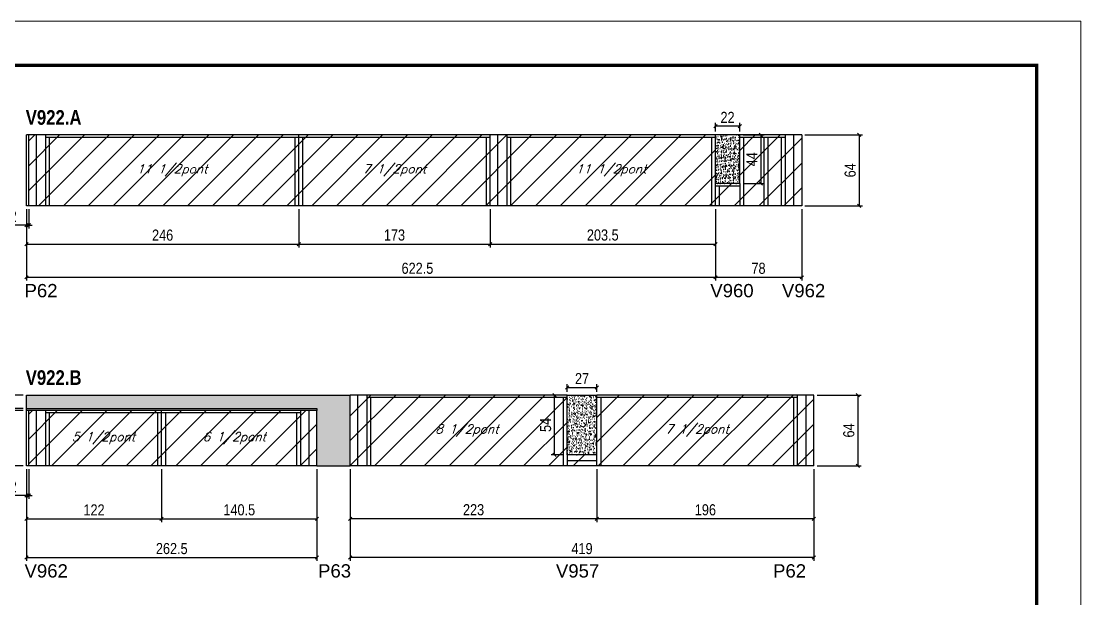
# Model space of a CAD drawing. Extents: x 3309 to 9563, y -2522 to 14608.
# Drawn here: x 3837 to 4794, y 9492 to 10014 of the extents above; entities that cross this region are included whole.
import ezdxf

# ---------------------------------------------------------------- set-up
doc = ezdxf.new("R2010")
doc.units = 0
doc.linetypes.add('DASHED', pattern=[0.75, 0.5, -0.25])
for name, color, linetype in [('5', 5, 'Continuous'), ('COTA', 241, 'Continuous'), ('NOMENCLATURA', 7, 'Continuous'), ('Painéis', 200, 'Continuous'), ('SARR_2.2x10', 60, 'Continuous'), ('SARR_2.2x7', 40, 'Continuous'), ('SARR_3.5x7', 81, 'Continuous'), ('texto', 7, 'Continuous')]:
    doc.layers.add(name, color=color, linetype=linetype)
for name, color, linetype, lineweight in [('Folhas', 255, 'Continuous', 9), ('Hachura', 251, 'Continuous', 9), ('SARRAFO DE PRESSAO', 251, 'DASHED', 9)]:
    doc.layers.add(name, color=color, linetype=linetype, lineweight=lineweight)
doc.styles.add('COTA TECNICA', font='techl___.ttf', dxfattribs={"height": 10})
doc.styles.add('Romans', font='romans.shx')
doc.styles.get("Standard").update_dxf_attribs({"font": 'arial.ttf'})
doc.styles.add('TECNICA', font='techb___.ttf', dxfattribs={"height": 10})
doc.dimstyles.new('PAINEL', dxfattribs={"dimtxt": 10, "dimasz": 3, "dimexe": 3, "dimexo": 3, "dimgap": 3, "dimtad": 1, "dimdec": 1, "dimzin": 12, "dimdsep": 46, "dimtxsty": 'COTA TECNICA', "dimblk1": 'OBLIQUE', "dimblk2": 'OBLIQUE', "dimsah": 1, "dimcen": 0.9, "dimclrd": 4, "dimclre": 4, "dimclrt": 240, "dimadec": 1, "dimazin": 3, "dimtfac": 1, "dimtdec": 1, "dimtmove": 0, "dimatfit": 3, "dimfxl": 1, "dimtolj": 1, "dimtzin": 12, "dimarcsym": 0})

# ---------------------------------------------------------------- blocks, each defined once
blk = doc.blocks.new('9999999999')
at = {"layer": 'Folhas'}
blk.add_lwpolyline([(98138.98, 34190.21), (99623.98, 34190.21), (99623.98, 35240.21), (98138.98, 35240.21)], close=True, dxfattribs=at)
at = {"layer": 'Folhas', "color": 30, "const_width": 3}
blk.add_lwpolyline([(98213.98, 34230.21), (99583.98, 34230.21), (99583.98, 35200.21), (98213.98, 35200.21)], close=True, dxfattribs=at)
blk = doc.blocks.new('_Oblique')
at = {"color": 0, "linetype": 'ByBlock', "lineweight": -2}
blk.add_line((-0.5, -0.5), (0.5, 0.5), dxfattribs=at)
blk = doc.blocks.new('*D1767')
at = {"layer": 'COTA', "color": 4, "lineweight": -2, "transparency": 16777216}
for p, q in [((4260.62, 9843.77), (4260.62, 9809.03)), ((4464.12, 9843.77), (4464.12, 9809.03)), ((4260.62, 9812.03), (4464.12, 9812.03))]:
    blk.add_line(p, q, dxfattribs=at)
at = {"layer": 'Defpoints', "color": 0, "transparency": 16777216}
for p in [(4260.62, 9846.77), (4464.12, 9846.77), (4464.12, 9812.03)]:
    blk.add_point(p, dxfattribs=at)
at = {"layer": 'COTA', "color": 4, "lineweight": -2, "transparency": 16777216, "xscale": 3, "yscale": 3, "zscale": 3, "rotation": 180}
blk.add_blockref('_Oblique', (4260.62, 9812.03), dxfattribs=at)
at = {"layer": 'COTA', "color": 4, "lineweight": -2, "transparency": 16777216, "xscale": 3, "yscale": 3, "zscale": 3}
blk.add_blockref('_Oblique', (4464.12, 9812.03), dxfattribs=at)
at = {"layer": 'COTA', "color": 240, "transparency": 16777216, "insert": (4362.37, 9820.25), "char_height": 10, "attachment_point": 5, "style": 'COTA TECNICA'}
blk.add_mtext('\\A1;203.5', dxfattribs=at)
blk = doc.blocks.new('*D1768')
at = {"layer": 'COTA', "color": 4, "lineweight": -2, "transparency": 16777216}
for p, q in [((4545.12, 9910.77), (4597.08, 9910.77)), ((4594.08, 9910.77), (4594.08, 9846.77)), ((4545.12, 9846.77), (4597.08, 9846.77))]:
    blk.add_line(p, q, dxfattribs=at)
at = {"layer": 'Defpoints', "color": 0, "transparency": 16777216}
for p in [(4542.12, 9910.77), (4542.12, 9846.77), (4594.08, 9846.77)]:
    blk.add_point(p, dxfattribs=at)
at = {"layer": 'COTA', "color": 4, "lineweight": -2, "transparency": 16777216, "xscale": 3, "yscale": 3, "zscale": 3}
for p, rotation in [((4594.08, 9910.77), 90), ((4594.08, 9846.77), 270)]:
    blk.add_blockref('_Oblique', p, dxfattribs=dict(at, rotation=rotation))
at = {"layer": 'COTA', "color": 240, "transparency": 16777216, "insert": (4585.98, 9878.77), "char_height": 10, "attachment_point": 5, "rotation": 90, "style": 'COTA TECNICA'}
blk.add_mtext('\\A1;64', dxfattribs=at)
blk = doc.blocks.new('*D1753')
at = {"layer": 'COTA', "color": 4, "lineweight": -2, "transparency": 16777216}
for p, q in [((4464.12, 9843.77), (4464.12, 9779.06)), ((4542.12, 9843.77), (4542.12, 9779.06)), ((4464.12, 9782.06), (4542.12, 9782.06))]:
    blk.add_line(p, q, dxfattribs=at)
at = {"layer": 'Defpoints', "color": 0, "transparency": 16777216}
for p in [(4464.12, 9846.77), (4542.12, 9846.77), (4542.12, 9782.06)]:
    blk.add_point(p, dxfattribs=at)
at = {"layer": 'COTA', "color": 4, "lineweight": -2, "transparency": 16777216, "xscale": 3, "yscale": 3, "zscale": 3, "rotation": 180}
blk.add_blockref('_Oblique', (4464.12, 9782.06), dxfattribs=at)
at = {"layer": 'COTA', "color": 4, "lineweight": -2, "transparency": 16777216, "xscale": 3, "yscale": 3, "zscale": 3}
blk.add_blockref('_Oblique', (4542.12, 9782.06), dxfattribs=at)
at = {"layer": 'COTA', "color": 240, "transparency": 16777216, "insert": (4503.12, 9790.15), "char_height": 10, "attachment_point": 5, "style": 'COTA TECNICA'}
blk.add_mtext('\\A1;78', dxfattribs=at)
blk = doc.blocks.new('*D1769')
at = {"layer": 'COTA', "color": 4, "lineweight": -2, "transparency": 16777216}
for p, q in [((3841.62, 9843.77), (3841.62, 9809.03)), ((4087.62, 9843.77), (4087.62, 9809.03)), ((3841.62, 9812.03), (4087.62, 9812.03))]:
    blk.add_line(p, q, dxfattribs=at)
at = {"layer": 'Defpoints', "color": 0, "transparency": 16777216}
for p in [(3841.62, 9846.77), (4087.62, 9846.77), (4087.62, 9812.03)]:
    blk.add_point(p, dxfattribs=at)
at = {"layer": 'COTA', "color": 4, "lineweight": -2, "transparency": 16777216, "xscale": 3, "yscale": 3, "zscale": 3, "rotation": 180}
blk.add_blockref('_Oblique', (3841.62, 9812.03), dxfattribs=at)
at = {"layer": 'COTA', "color": 4, "lineweight": -2, "transparency": 16777216, "xscale": 3, "yscale": 3, "zscale": 3}
blk.add_blockref('_Oblique', (4087.62, 9812.03), dxfattribs=at)
at = {"layer": 'COTA', "color": 240, "transparency": 16777216, "insert": (3964.62, 9820.13), "char_height": 10, "attachment_point": 5, "style": 'COTA TECNICA'}
blk.add_mtext('\\A1;246', dxfattribs=at)
blk = doc.blocks.new('*D1770')
at = {"layer": 'COTA', "color": 4, "lineweight": -2, "transparency": 16777216}
for p, q in [((4087.62, 9843.77), (4087.62, 9809.03)), ((4260.62, 9843.77), (4260.62, 9809.03)), ((4087.62, 9812.03), (4260.62, 9812.03))]:
    blk.add_line(p, q, dxfattribs=at)
at = {"layer": 'Defpoints', "color": 0, "transparency": 16777216}
for p in [(4087.62, 9846.77), (4260.62, 9846.77), (4260.62, 9812.03)]:
    blk.add_point(p, dxfattribs=at)
at = {"layer": 'COTA', "color": 4, "lineweight": -2, "transparency": 16777216, "xscale": 3, "yscale": 3, "zscale": 3, "rotation": 180}
blk.add_blockref('_Oblique', (4087.62, 9812.03), dxfattribs=at)
at = {"layer": 'COTA', "color": 4, "lineweight": -2, "transparency": 16777216, "xscale": 3, "yscale": 3, "zscale": 3}
blk.add_blockref('_Oblique', (4260.62, 9812.03), dxfattribs=at)
at = {"layer": 'COTA', "color": 240, "transparency": 16777216, "insert": (4174.12, 9820.25), "char_height": 10, "attachment_point": 5, "style": 'COTA TECNICA'}
blk.add_mtext('\\A1;173', dxfattribs=at)
blk = doc.blocks.new('*D1754')
at = {"layer": 'COTA', "color": 4, "lineweight": -2, "transparency": 16777216}
for p, q in [((3841.62, 9843.77), (3841.62, 9779.06)), ((4464.12, 9843.77), (4464.12, 9779.06)), ((3841.62, 9782.06), (4464.12, 9782.06))]:
    blk.add_line(p, q, dxfattribs=at)
at = {"layer": 'Defpoints', "color": 0, "transparency": 16777216}
for p in [(3841.62, 9846.77), (4464.12, 9846.77), (4464.12, 9782.06)]:
    blk.add_point(p, dxfattribs=at)
at = {"layer": 'COTA', "color": 4, "lineweight": -2, "transparency": 16777216, "xscale": 3, "yscale": 3, "zscale": 3, "rotation": 180}
blk.add_blockref('_Oblique', (3841.62, 9782.06), dxfattribs=at)
at = {"layer": 'COTA', "color": 4, "lineweight": -2, "transparency": 16777216, "xscale": 3, "yscale": 3, "zscale": 3}
blk.add_blockref('_Oblique', (4464.12, 9782.06), dxfattribs=at)
at = {"layer": 'COTA', "color": 240, "transparency": 16777216, "insert": (4194.87, 9790.17), "char_height": 10, "attachment_point": 5, "style": 'COTA TECNICA'}
blk.add_mtext('\\A1;622.5', dxfattribs=at)
blk = doc.blocks.new('*D1771')
at = {"layer": 'COTA', "color": 4, "lineweight": -2, "transparency": 16777216}
for p, q in [((3841.62, 9843.77), (3841.62, 9826.16)), ((3843.62, 9843.77), (3843.62, 9826.16)), ((3841.62, 9829.16), (3823.51, 9829.16)), ((3843.62, 9829.16), (3841.62, 9829.16)), ((3843.62, 9829.16), (3846.62, 9829.16))]:
    blk.add_line(p, q, dxfattribs=at)
at = {"layer": 'Defpoints', "color": 0, "transparency": 16777216}
for p in [(3841.62, 9846.77), (3843.62, 9846.77), (3841.62, 9829.16)]:
    blk.add_point(p, dxfattribs=at)
at = {"layer": 'COTA', "color": 4, "lineweight": -2, "transparency": 16777216, "xscale": 3, "yscale": 3, "zscale": 3}
blk.add_blockref('_Oblique', (3841.62, 9829.16), dxfattribs=at)
at = {"layer": 'COTA', "color": 4, "lineweight": -2, "transparency": 16777216, "xscale": 3, "yscale": 3, "zscale": 3, "rotation": 180}
blk.add_blockref('_Oblique', (3843.62, 9829.16), dxfattribs=at)
at = {"layer": 'COTA', "color": 240, "transparency": 16777216, "insert": (3829.56, 9837.16), "char_height": 10, "attachment_point": 5, "style": 'COTA TECNICA'}
blk.add_mtext('\\A1;2', dxfattribs=at)
blk = doc.blocks.new('*D1755')
at = {"layer": 'COTA', "color": 4, "lineweight": -2, "transparency": 16777216}
for p, q in [((3838.62, 9663.65), (3787.65, 9663.65)), ((3790.65, 9663.65), (3790.65, 9611.65)), ((3838.62, 9611.65), (3787.65, 9611.65))]:
    blk.add_line(p, q, dxfattribs=at)
at = {"layer": 'Defpoints', "color": 0, "transparency": 16777216}
for p in [(3841.62, 9663.65), (3790.65, 9611.65), (3841.62, 9611.65)]:
    blk.add_point(p, dxfattribs=at)
at = {"layer": 'COTA', "color": 4, "lineweight": -2, "transparency": 16777216, "xscale": 3, "yscale": 3, "zscale": 3}
for p, rotation in [((3790.65, 9663.65), 90), ((3790.65, 9611.65), 270)]:
    blk.add_blockref('_Oblique', p, dxfattribs=dict(at, rotation=rotation))
at = {"layer": 'COTA', "color": 240, "transparency": 16777216, "insert": (3782.54, 9637.65), "char_height": 10, "attachment_point": 5, "rotation": 90, "style": 'COTA TECNICA'}
blk.add_mtext('\\A1;52', dxfattribs=at)
blk = doc.blocks.new('*D1756')
at = {"layer": 'COTA', "color": 4, "lineweight": -2, "transparency": 16777216}
for p, q in [((3790.65, 9675.65), (3790.65, 9693.96)), ((3838.62, 9675.65), (3787.65, 9675.65)), ((3790.65, 9663.65), (3790.65, 9675.65)), ((3838.62, 9663.65), (3787.65, 9663.65))]:
    blk.add_line(p, q, dxfattribs=at)
at = {"layer": 'Defpoints', "color": 0, "transparency": 16777216}
for p in [(3790.65, 9675.65), (3841.62, 9675.65), (3841.62, 9663.65)]:
    blk.add_point(p, dxfattribs=at)
at = {"layer": 'COTA', "color": 4, "lineweight": -2, "transparency": 16777216, "xscale": 3, "yscale": 3, "zscale": 3}
for p, rotation in [((3790.65, 9675.65), 90), ((3790.65, 9663.65), 270)]:
    blk.add_blockref('_Oblique', p, dxfattribs=dict(at, rotation=rotation))
at = {"layer": 'COTA', "color": 240, "transparency": 16777216, "insert": (3782.59, 9686.31), "char_height": 10, "attachment_point": 5, "rotation": 90, "style": 'COTA TECNICA'}
blk.add_mtext('\\A1;12', dxfattribs=at)
blk = doc.blocks.new('*D1772')
at = {"layer": 'COTA', "color": 4, "lineweight": -2, "transparency": 16777216}
for p, q in [((3841.62, 9608.65), (3841.62, 9525.76)), ((4104.12, 9608.65), (4104.12, 9525.76)), ((3841.62, 9528.76), (4104.12, 9528.76))]:
    blk.add_line(p, q, dxfattribs=at)
at = {"layer": 'Defpoints', "color": 0, "transparency": 16777216}
for p in [(3841.62, 9611.65), (4104.12, 9611.65), (4104.12, 9528.76)]:
    blk.add_point(p, dxfattribs=at)
at = {"layer": 'COTA', "color": 4, "lineweight": -2, "transparency": 16777216, "xscale": 3, "yscale": 3, "zscale": 3, "rotation": 180}
blk.add_blockref('_Oblique', (3841.62, 9528.76), dxfattribs=at)
at = {"layer": 'COTA', "color": 4, "lineweight": -2, "transparency": 16777216, "xscale": 3, "yscale": 3, "zscale": 3}
blk.add_blockref('_Oblique', (4104.12, 9528.76), dxfattribs=at)
at = {"layer": 'COTA', "color": 240, "transparency": 16777216, "insert": (3972.87, 9536.87), "char_height": 10, "attachment_point": 5, "style": 'COTA TECNICA'}
blk.add_mtext('\\A1;262.5', dxfattribs=at)
blk = doc.blocks.new('*D1773')
at = {"layer": 'COTA', "color": 4, "lineweight": -2, "transparency": 16777216}
for p, q in [((3841.62, 9608.65), (3841.62, 9560.76)), ((3963.62, 9608.65), (3963.62, 9560.76)), ((3841.62, 9563.76), (3963.62, 9563.76))]:
    blk.add_line(p, q, dxfattribs=at)
at = {"layer": 'Defpoints', "color": 0, "transparency": 16777216}
for p in [(3841.62, 9611.65), (3963.62, 9611.65), (3963.62, 9563.76)]:
    blk.add_point(p, dxfattribs=at)
at = {"layer": 'COTA', "color": 4, "lineweight": -2, "transparency": 16777216, "xscale": 3, "yscale": 3, "zscale": 3, "rotation": 180}
blk.add_blockref('_Oblique', (3841.62, 9563.76), dxfattribs=at)
at = {"layer": 'COTA', "color": 4, "lineweight": -2, "transparency": 16777216, "xscale": 3, "yscale": 3, "zscale": 3}
blk.add_blockref('_Oblique', (3963.62, 9563.76), dxfattribs=at)
at = {"layer": 'COTA', "color": 240, "transparency": 16777216, "insert": (3902.62, 9571.82), "char_height": 10, "attachment_point": 5, "style": 'COTA TECNICA'}
blk.add_mtext('\\A1;122', dxfattribs=at)
blk = doc.blocks.new('*D1757')
at = {"layer": 'COTA', "color": 4, "lineweight": -2, "transparency": 16777216}
for p, q in [((3963.62, 9608.65), (3963.62, 9560.76)), ((4104.12, 9608.65), (4104.12, 9560.76)), ((3963.62, 9563.76), (4104.12, 9563.76))]:
    blk.add_line(p, q, dxfattribs=at)
at = {"layer": 'Defpoints', "color": 0, "transparency": 16777216}
for p in [(3963.62, 9611.65), (4104.12, 9611.65), (4104.12, 9563.76)]:
    blk.add_point(p, dxfattribs=at)
at = {"layer": 'COTA', "color": 4, "lineweight": -2, "transparency": 16777216, "xscale": 3, "yscale": 3, "zscale": 3, "rotation": 180}
blk.add_blockref('_Oblique', (3963.62, 9563.76), dxfattribs=at)
at = {"layer": 'COTA', "color": 4, "lineweight": -2, "transparency": 16777216, "xscale": 3, "yscale": 3, "zscale": 3}
blk.add_blockref('_Oblique', (4104.12, 9563.76), dxfattribs=at)
at = {"layer": 'COTA', "color": 240, "transparency": 16777216, "insert": (4033.87, 9571.87), "char_height": 10, "attachment_point": 5, "style": 'COTA TECNICA'}
blk.add_mtext('\\A1;140.5', dxfattribs=at)
blk = doc.blocks.new('*D1774')
at = {"layer": 'COTA', "color": 4, "lineweight": -2, "transparency": 16777216}
for p, q in [((3841.62, 9608.65), (3841.62, 9581.81)), ((3843.62, 9608.65), (3843.62, 9581.81)), ((3841.62, 9584.81), (3823.51, 9584.81)), ((3843.62, 9584.81), (3841.62, 9584.81)), ((3843.62, 9584.81), (3846.62, 9584.81))]:
    blk.add_line(p, q, dxfattribs=at)
at = {"layer": 'Defpoints', "color": 0, "transparency": 16777216}
for p in [(3841.62, 9611.65), (3843.62, 9611.65), (3841.62, 9584.81)]:
    blk.add_point(p, dxfattribs=at)
at = {"layer": 'COTA', "color": 4, "lineweight": -2, "transparency": 16777216, "xscale": 3, "yscale": 3, "zscale": 3}
blk.add_blockref('_Oblique', (3841.62, 9584.81), dxfattribs=at)
at = {"layer": 'COTA', "color": 4, "lineweight": -2, "transparency": 16777216, "xscale": 3, "yscale": 3, "zscale": 3, "rotation": 180}
blk.add_blockref('_Oblique', (3843.62, 9584.81), dxfattribs=at)
at = {"layer": 'COTA', "color": 240, "transparency": 16777216, "insert": (3829.56, 9592.81), "char_height": 10, "attachment_point": 5, "style": 'COTA TECNICA'}
blk.add_mtext('\\A1;2', dxfattribs=at)
blk = doc.blocks.new('*D1775')
at = {"layer": 'COTA', "color": 4, "lineweight": -2, "transparency": 16777216}
for p, q in [((3838.62, 9661.65), (3814.17, 9661.65)), ((3817.17, 9611.65), (3817.17, 9661.65)), ((3838.62, 9611.65), (3814.17, 9611.65))]:
    blk.add_line(p, q, dxfattribs=at)
at = {"layer": 'Defpoints', "color": 0, "transparency": 16777216}
for p in [(3817.17, 9661.65), (3841.62, 9661.65), (3841.62, 9611.65)]:
    blk.add_point(p, dxfattribs=at)
at = {"layer": 'COTA', "color": 4, "lineweight": -2, "transparency": 16777216, "xscale": 3, "yscale": 3, "zscale": 3}
for p, rotation in [((3817.17, 9661.65), 90), ((3817.17, 9611.65), 270)]:
    blk.add_blockref('_Oblique', p, dxfattribs=dict(at, rotation=rotation))
at = {"layer": 'COTA', "color": 240, "transparency": 16777216, "insert": (3809.06, 9636.65), "char_height": 10, "attachment_point": 5, "rotation": 90, "style": 'COTA TECNICA'}
blk.add_mtext('\\A1;50', dxfattribs=at)
blk = doc.blocks.new('*D1776')
at = {"layer": 'COTA', "color": 4, "lineweight": -2, "transparency": 16777216}
for p, q in [((3817.17, 9663.65), (3817.17, 9681.76)), ((3838.62, 9663.65), (3814.17, 9663.65)), ((3817.17, 9661.65), (3817.17, 9663.65)), ((3838.62, 9661.65), (3814.17, 9661.65)), ((3817.17, 9661.65), (3817.17, 9658.65))]:
    blk.add_line(p, q, dxfattribs=at)
at = {"layer": 'Defpoints', "color": 0, "transparency": 16777216}
for p in [(3817.17, 9663.65), (3841.62, 9663.65), (3841.62, 9661.65)]:
    blk.add_point(p, dxfattribs=at)
at = {"layer": 'COTA', "color": 4, "lineweight": -2, "transparency": 16777216, "xscale": 3, "yscale": 3, "zscale": 3}
for p, rotation in [((3817.17, 9663.65), 270), ((3817.17, 9661.65), 90)]:
    blk.add_blockref('_Oblique', p, dxfattribs=dict(at, rotation=rotation))
at = {"layer": 'COTA', "color": 240, "transparency": 16777216, "insert": (3809.17, 9675.71), "char_height": 10, "attachment_point": 5, "rotation": 90, "style": 'COTA TECNICA'}
blk.add_mtext('\\A1;2', dxfattribs=at)
blk = doc.blocks.new('*D1758')
at = {"layer": 'COTA', "color": 4, "linetype": 'ByBlock', "lineweight": -2, "transparency": 16777216}
for p, q in [((4357.12, 9608.65), (4357.12, 9560.76)), ((4553.12, 9608.65), (4553.12, 9560.76)), ((4553.12, 9563.76), (4357.12, 9563.76))]:
    blk.add_line(p, q, dxfattribs=at)
at = {"layer": 'Defpoints', "color": 0, "linetype": 'ByBlock', "transparency": 16777216}
for p in [(4357.12, 9611.65), (4553.12, 9611.65), (4357.12, 9563.76)]:
    blk.add_point(p, dxfattribs=at)
at = {"layer": 'COTA', "color": 4, "linetype": 'ByBlock', "lineweight": -2, "transparency": 16777216, "xscale": 3, "yscale": 3, "zscale": 3, "rotation": 180}
blk.add_blockref('_Oblique', (4357.12, 9563.76), dxfattribs=at)
at = {"layer": 'COTA', "color": 4, "linetype": 'ByBlock', "lineweight": -2, "transparency": 16777216, "xscale": 3, "yscale": 3, "zscale": 3}
blk.add_blockref('_Oblique', (4553.12, 9563.76), dxfattribs=at)
at = {"layer": 'COTA', "color": 240, "linetype": 'ByBlock', "transparency": 16777216, "insert": (4455.12, 9571.89), "char_height": 10, "attachment_point": 5, "style": 'COTA TECNICA'}
blk.add_mtext('\\A1;196', dxfattribs=at)
blk = doc.blocks.new('*D1759')
at = {"layer": 'COTA', "color": 4, "linetype": 'ByBlock', "lineweight": -2, "transparency": 16777216}
for p, q in [((4134.12, 9608.65), (4134.12, 9560.76)), ((4357.12, 9608.65), (4357.12, 9560.76)), ((4357.12, 9563.76), (4134.12, 9563.76))]:
    blk.add_line(p, q, dxfattribs=at)
at = {"layer": 'Defpoints', "color": 0, "linetype": 'ByBlock', "transparency": 16777216}
for p in [(4134.12, 9611.65), (4357.12, 9611.65), (4134.12, 9563.76)]:
    blk.add_point(p, dxfattribs=at)
at = {"layer": 'COTA', "color": 4, "linetype": 'ByBlock', "lineweight": -2, "transparency": 16777216, "xscale": 3, "yscale": 3, "zscale": 3, "rotation": 180}
blk.add_blockref('_Oblique', (4134.12, 9563.76), dxfattribs=at)
at = {"layer": 'COTA', "color": 4, "linetype": 'ByBlock', "lineweight": -2, "transparency": 16777216, "xscale": 3, "yscale": 3, "zscale": 3}
blk.add_blockref('_Oblique', (4357.12, 9563.76), dxfattribs=at)
at = {"layer": 'COTA', "color": 240, "linetype": 'ByBlock', "transparency": 16777216, "insert": (4245.62, 9571.98), "char_height": 10, "attachment_point": 5, "style": 'COTA TECNICA'}
blk.add_mtext('\\A1;223', dxfattribs=at)
blk = doc.blocks.new('*D1777')
at = {"layer": 'COTA', "color": 4, "linetype": 'ByBlock', "lineweight": -2, "transparency": 16777216}
for p, q in [((4134.12, 9608.65), (4134.12, 9525.76)), ((4553.12, 9608.65), (4553.12, 9525.76)), ((4553.12, 9528.76), (4134.12, 9528.76))]:
    blk.add_line(p, q, dxfattribs=at)
at = {"layer": 'Defpoints', "color": 0, "linetype": 'ByBlock', "transparency": 16777216}
for p in [(4134.12, 9611.65), (4553.12, 9611.65), (4134.12, 9528.76)]:
    blk.add_point(p, dxfattribs=at)
at = {"layer": 'COTA', "color": 4, "linetype": 'ByBlock', "lineweight": -2, "transparency": 16777216, "xscale": 3, "yscale": 3, "zscale": 3, "rotation": 180}
blk.add_blockref('_Oblique', (4134.12, 9528.76), dxfattribs=at)
at = {"layer": 'COTA', "color": 4, "linetype": 'ByBlock', "lineweight": -2, "transparency": 16777216, "xscale": 3, "yscale": 3, "zscale": 3}
blk.add_blockref('_Oblique', (4553.12, 9528.76), dxfattribs=at)
at = {"layer": 'COTA', "color": 240, "linetype": 'ByBlock', "transparency": 16777216, "insert": (4343.62, 9536.86), "char_height": 10, "attachment_point": 5, "style": 'COTA TECNICA'}
blk.add_mtext('\\A1;419', dxfattribs=at)
blk = doc.blocks.new('*D1778')
at = {"layer": 'COTA', "color": 4, "lineweight": -2, "transparency": 16777216}
for p, q in [((4327.12, 9675.65), (4315.83, 9675.65)), ((4318.83, 9621.65), (4318.83, 9675.65)), ((4327.12, 9621.65), (4315.83, 9621.65))]:
    blk.add_line(p, q, dxfattribs=at)
at = {"layer": 'Defpoints', "color": 0, "transparency": 16777216}
for p in [(4318.83, 9675.65), (4330.12, 9675.65), (4330.12, 9621.65)]:
    blk.add_point(p, dxfattribs=at)
at = {"layer": 'COTA', "color": 4, "lineweight": -2, "transparency": 16777216, "xscale": 3, "yscale": 3, "zscale": 3}
for p, rotation in [((4318.83, 9675.65), 90), ((4318.83, 9621.65), 270)]:
    blk.add_blockref('_Oblique', p, dxfattribs=dict(at, rotation=rotation))
at = {"layer": 'COTA', "color": 240, "transparency": 16777216, "insert": (4310.73, 9648.65), "char_height": 10, "attachment_point": 5, "rotation": 90, "style": 'COTA TECNICA'}
blk.add_mtext('\\A1;54', dxfattribs=at)
blk = doc.blocks.new('*D1779')
at = {"layer": 'COTA', "color": 4, "lineweight": -2, "transparency": 16777216}
for p, q in [((4330.12, 9678.65), (4330.12, 9685.47)), ((4330.12, 9682.47), (4357.12, 9682.47)), ((4357.12, 9678.65), (4357.12, 9685.47))]:
    blk.add_line(p, q, dxfattribs=at)
at = {"layer": 'Defpoints', "color": 0, "transparency": 16777216}
for p in [(4357.12, 9682.47), (4330.12, 9675.65), (4357.12, 9675.65)]:
    blk.add_point(p, dxfattribs=at)
at = {"layer": 'COTA', "color": 4, "lineweight": -2, "transparency": 16777216, "xscale": 3, "yscale": 3, "zscale": 3, "rotation": 180}
blk.add_blockref('_Oblique', (4330.12, 9682.47), dxfattribs=at)
at = {"layer": 'COTA', "color": 4, "lineweight": -2, "transparency": 16777216, "xscale": 3, "yscale": 3, "zscale": 3}
blk.add_blockref('_Oblique', (4357.12, 9682.47), dxfattribs=at)
at = {"layer": 'COTA', "color": 240, "transparency": 16777216, "insert": (4343.62, 9690.54), "char_height": 10, "attachment_point": 5, "style": 'COTA TECNICA'}
blk.add_mtext('\\A1;27', dxfattribs=at)
blk = doc.blocks.new('*D1780')
at = {"layer": 'COTA', "color": 4, "lineweight": -2, "transparency": 16777216}
for p, q in [((4556.12, 9675.65), (4595.87, 9675.65)), ((4592.87, 9675.65), (4592.87, 9611.65)), ((4556.12, 9611.65), (4595.87, 9611.65))]:
    blk.add_line(p, q, dxfattribs=at)
at = {"layer": 'Defpoints', "color": 0, "transparency": 16777216}
for p in [(4553.12, 9675.65), (4553.12, 9611.65), (4592.87, 9611.65)]:
    blk.add_point(p, dxfattribs=at)
at = {"layer": 'COTA', "color": 4, "lineweight": -2, "transparency": 16777216, "xscale": 3, "yscale": 3, "zscale": 3}
for p, rotation in [((4592.87, 9675.65), 90), ((4592.87, 9611.65), 270)]:
    blk.add_blockref('_Oblique', p, dxfattribs=dict(at, rotation=rotation))
at = {"layer": 'COTA', "color": 240, "transparency": 16777216, "insert": (4584.77, 9643.65), "char_height": 10, "attachment_point": 5, "rotation": 90, "style": 'COTA TECNICA'}
blk.add_mtext('\\A1;64', dxfattribs=at)
blk = doc.blocks.new('*D1783')
at = {"layer": 'COTA', "color": 4, "lineweight": -2, "transparency": 16777216}
for p, q in [((4464.12, 9913.77), (4464.12, 9921.61)), ((4486.12, 9913.77), (4486.12, 9921.61)), ((4486.12, 9918.61), (4464.12, 9918.61))]:
    blk.add_line(p, q, dxfattribs=at)
at = {"layer": 'Defpoints', "color": 0, "transparency": 16777216}
for p in [(4464.12, 9918.61), (4464.12, 9910.77), (4486.12, 9910.77)]:
    blk.add_point(p, dxfattribs=at)
at = {"layer": 'COTA', "color": 4, "lineweight": -2, "transparency": 16777216, "xscale": 3, "yscale": 3, "zscale": 3, "rotation": 180}
blk.add_blockref('_Oblique', (4464.12, 9918.61), dxfattribs=at)
at = {"layer": 'COTA', "color": 4, "lineweight": -2, "transparency": 16777216, "xscale": 3, "yscale": 3, "zscale": 3}
blk.add_blockref('_Oblique', (4486.12, 9918.61), dxfattribs=at)
at = {"layer": 'COTA', "color": 240, "transparency": 16777216, "insert": (4475.12, 9926.61), "char_height": 10, "attachment_point": 5, "style": 'COTA TECNICA'}
blk.add_mtext('\\A1;22', dxfattribs=at)
blk = doc.blocks.new('*D1784')
at = {"layer": 'COTA', "color": 4, "lineweight": -2, "transparency": 16777216}
for p, q in [((4489.12, 9910.77), (4508.09, 9910.77)), ((4505.09, 9910.77), (4505.09, 9866.77)), ((4489.12, 9866.77), (4508.09, 9866.77))]:
    blk.add_line(p, q, dxfattribs=at)
at = {"layer": 'Defpoints', "color": 0, "transparency": 16777216}
for p in [(4486.12, 9910.77), (4486.12, 9866.77), (4505.09, 9866.77)]:
    blk.add_point(p, dxfattribs=at)
at = {"layer": 'COTA', "color": 4, "lineweight": -2, "transparency": 16777216, "xscale": 3, "yscale": 3, "zscale": 3}
for p, rotation in [((4505.09, 9910.77), 90), ((4505.09, 9866.77), 270)]:
    blk.add_blockref('_Oblique', p, dxfattribs=dict(at, rotation=rotation))
at = {"layer": 'COTA', "color": 240, "transparency": 16777216, "insert": (4497.02, 9888.77), "char_height": 10, "attachment_point": 5, "rotation": 90, "style": 'COTA TECNICA'}
blk.add_mtext('\\A1;44', dxfattribs=at)

msp = doc.modelspace()

# ---------------------------------------------------------------- hatches: boundary and pattern name
at = {"layer": 'COTA'}
h = msp.add_hatch(dxfattribs=at)
h.set_pattern_fill('AR-CONC', color=256, scale=0.03)
h.paths.add_polyline_path([(4486.12, 9910.77), (4464.12, 9910.77), (4464.12, 9866.77), (4486.12, 9866.77)])
h = msp.add_hatch(dxfattribs=at)
h.set_pattern_fill('AR-CONC', color=256, scale=0.03)
h.set_pattern_definition([(50, (-3183.5, -1148.575), (5.46554, -0.4781726), [0.5715, -6.2865]), (355, (-3183.5, -1148.575), (-1.0573026, 5.7317054), [0.4572, -5.0292175]), (100.451445, (-3183.0445, -1148.615), (4.4082374, 5.2535326), [0.4857003, -5.3427073]), (46.1842, (-3183.5, -1147.051), (8.1323712, -1.26127), [0.85725, -9.42975]), (96.63556, (-3182.822, -1147.156), (7.122124, 7.4227837), [0.7285507, -8.014068]), (351.18415, (-3183.5, -1147.051), (7.122124, 7.422784), [0.685799, -7.543792]), (21, (-3182.738, -1147.432), (4.5484317, -3.067956), [0.5715, -6.2865]), (326, (-3182.738, -1147.432), (1.8540609, 5.525639), [0.4572, -5.0292]), (71.451445, (-3182.359, -1147.688), (6.4024926, 2.457683), [0.4857003, -5.3426981]), (37.5, (-3183.5, -1148.5751), (0.0926581, 2.53665117), [0, -4.96824, 0, -5.1054, 0, -5.04825]), (7.5, (-3183.5, -1148.575), (2.0045899, 3.00541724), [0, -2.91084, 0, -4.85394, 0, -1.92405]), (327.5, (-3185.1993, -1148.5751), (4.06771786, -0.17186232), [0, -1.905, 0, -5.9436, 0, -7.8867]), (317.5, (-3185.9613, -1148.575), (4.4438754, 0.7627947), [0, -2.4765, 0, -3.94716, 0, -5.6007])])
h.paths.add_polyline_path([(4134.12, 9675.65), (3841.62, 9675.65), (3841.62, 9663.65), (4104.12, 9663.65), (4104.12, 9661.65), (4104.12, 9611.65), (4134.12, 9611.65)])
h = msp.add_hatch(dxfattribs=at)
h.set_pattern_fill('AR-CONC', color=256, scale=0.03)
h.set_pattern_definition([(50, (-4306.2696, -2194.3226), (5.4655401, -0.4781726), [0.5715, -6.2865]), (355, (-4306.2696, -2194.3226), (-1.0573026, 5.7317054), [0.4572, -5.0292175]), (100.451445, (-4305.814, -2194.3624), (4.4082374, 5.2535326), [0.4857003, -5.3427073]), (46.1842, (-4306.2696, -2192.7986), (8.1323712, -1.2612698), [0.85725, -9.42975]), (96.63556, (-4305.592, -2192.904), (7.122124, 7.4227837), [0.7285507, -8.0140682]), (351.18415, (-4306.27, -2192.7986), (7.122124, 7.4227837), [0.685799, -7.543792]), (21, (-4305.5076, -2193.1796), (4.5484317, -3.067956), [0.5715, -6.2865]), (326, (-4305.5076, -2193.1796), (1.8540609, 5.525639), [0.4572, -5.0292]), (71.451445, (-4305.1286, -2193.435), (6.4024926, 2.457683), [0.4857003, -5.3426981]), (37.5, (-4306.2696, -2194.3226), (0.0926581, 2.53665117), [0, -4.96824, 0, -5.1054, 0, -5.04825]), (7.5, (-4306.2696, -2194.3226), (2.0045899, 3.00541724), [0, -2.91084, 0, -4.85394, 0, -1.92405]), (327.5, (-4307.9689, -2194.3226), (4.06771786, -0.17186232), [0, -1.905, 0, -5.9436, 0, -7.8867]), (317.5, (-4308.731, -2194.3226), (4.4438754, 0.7627947), [0, -2.4765, 0, -3.94716, 0, -5.6007])])
h.paths.add_polyline_path([(4330.12, 9621.65), (4357.12, 9621.65), (4357.12, 9675.65), (4330.12, 9675.65)])
at = {"layer": 'Hachura', "linetype": 'ByBlock'}
h = msp.add_hatch(dxfattribs=at)
h.set_pattern_fill('ANSI31', color=256, scale=5)
h.paths.add_polyline_path([(4087.62, 9910.77), (3843.62, 9910.77), (3843.62, 9846.77), (4087.62, 9846.77)])
h.paths.add_polyline_path([(4260.62, 9910.77), (4087.62, 9910.77), (4087.62, 9846.77), (4260.62, 9846.77)])
h.paths.add_polyline_path([(4464.12, 9910.77), (4260.62, 9910.77), (4260.62, 9846.77), (4464.12, 9846.77)])
h.paths.add_polyline_path([(4542.12, 9910.77), (4486.12, 9910.77), (4486.12, 9866.77), (4464.12, 9866.77), (4464.12, 9846.77), (4542.12, 9846.77)])
h.paths.add_polyline_path([(4553.12, 9675.65), (4357.12, 9675.65), (4357.12, 9611.65), (4553.12, 9611.65)])
h.paths.add_polyline_path([(4330.12, 9675.65), (4134.12, 9675.65), (4134.12, 9611.65), (4357.12, 9611.65), (4357.12, 9621.65), (4330.12, 9621.65)])
h.paths.add_polyline_path([(4104.12, 9661.65), (3963.62, 9661.65), (3963.62, 9611.65), (4104.12, 9611.65)])
h.paths.add_polyline_path([(3963.62, 9661.65), (3843.62, 9661.65), (3843.62, 9611.65), (3963.62, 9611.65)])

# ---------------------------------------------------------------- linework, layer by layer
at = {"layer": 'COTA'}
for p, q in [((4486.12, 9910.77), (4464.12, 9910.77)), ((4486.12, 9866.77), (4486.12, 9846.77)), ((3841.62, 9663.65), (3841.62, 9675.65)), ((3841.62, 9675.65), (4134.12, 9675.65)), ((4330.12, 9675.65), (4357.12, 9675.65)), ((4330.12, 9621.65), (4330.12, 9611.65)), ((4104.12, 9611.65), (4134.12, 9611.65))]:
    msp.add_line(p, q, dxfattribs=at)
at = {"layer": 'Painéis', "linetype": 'ByBlock'}
for p, q in [((4464.12, 9910.77), (3841.62, 9910.77)), ((3841.62, 9846.77), (3841.62, 9910.77)), ((3843.62, 9846.77), (3843.62, 9910.77)), ((4087.62, 9846.77), (4087.62, 9910.77)), ((4260.62, 9846.77), (4260.62, 9910.77)), ((4464.12, 9846.77), (4464.12, 9910.77)), ((4542.12, 9910.77), (4486.12, 9910.77)), ((4486.12, 9866.77), (4486.12, 9910.77)), ((4542.12, 9910.77), (4542.12, 9846.77)), ((4486.12, 9866.77), (4464.12, 9866.77)), ((4542.12, 9846.77), (3841.62, 9846.77)), ((4330.12, 9675.65), (4134.12, 9675.65)), ((4134.12, 9611.65), (4134.12, 9675.65)), ((4330.12, 9621.65), (4330.12, 9675.65)), ((4553.12, 9675.65), (4357.12, 9675.65)), ((4357.12, 9611.65), (4357.12, 9675.65)), ((4553.12, 9611.65), (4553.12, 9675.65)), ((3841.62, 9611.65), (3841.62, 9661.65)), ((4104.12, 9661.65), (3841.62, 9661.65)), ((3843.62, 9611.65), (3843.62, 9661.65)), ((3963.62, 9611.65), (3963.62, 9661.65)), ((4104.12, 9611.65), (4104.12, 9661.65)), ((4357.12, 9621.65), (4330.12, 9621.65)), ((4104.12, 9611.65), (3841.62, 9611.65)), ((4553.12, 9611.65), (4134.12, 9611.65))]:
    msp.add_line(p, q, dxfattribs=at)
msp.add_lwpolyline([(3841.62, 9663.65), (4104.12, 9663.65), (4104.12, 9661.65), (3841.62, 9661.65)], close=True, dxfattribs=at)
at = {"layer": 'SARR_2.2x10'}
msp.add_line((4330.12, 9616.65), (4357.12, 9616.65), dxfattribs=at)
at = {"layer": 'SARR_2.2x7', "linetype": 'Continuous'}
for p, q in [((3850.62, 9846.77), (3850.62, 9910.77)), ((4087.62, 9908.57), (3858.62, 9908.57)), ((4260.62, 9908.57), (4087.62, 9908.57)), ((4267.62, 9846.77), (4267.62, 9910.77)), ((4464.12, 9908.57), (4275.62, 9908.57)), ((4527.12, 9908.57), (4486.12, 9908.57)), ((4535.12, 9846.77), (4535.12, 9910.77)), ((4486.12, 9864.57), (4464.12, 9864.57)), ((4141.12, 9611.65), (4141.12, 9675.65)), ((4330.12, 9673.45), (4149.12, 9673.45)), ((4538.12, 9673.45), (4357.12, 9673.45)), ((4546.12, 9611.65), (4546.12, 9675.65)), ((3850.62, 9611.65), (3850.62, 9661.65)), ((3963.62, 9659.45), (3858.62, 9659.45)), ((4089.12, 9659.45), (3963.62, 9659.45)), ((4097.12, 9611.65), (4097.12, 9661.65))]:
    msp.add_line(p, q, dxfattribs=at)
at = {"layer": 'SARR_3.5x7'}
for p, q in [((3858.62, 9910.77), (3858.62, 9846.77)), ((3862.12, 9908.57), (3862.12, 9846.77)), ((4084.12, 9908.57), (4084.12, 9846.77)), ((4091.12, 9908.57), (4091.12, 9846.77)), ((4257.12, 9908.57), (4257.12, 9846.77)), ((4275.62, 9910.77), (4275.62, 9846.77)), ((4279.12, 9908.57), (4279.12, 9846.77)), ((4460.62, 9908.57), (4460.62, 9846.77)), ((4489.62, 9908.57), (4489.62, 9846.77)), ((4507.92, 9908.57), (4507.92, 9846.77)), ((4511.42, 9908.57), (4511.42, 9846.77)), ((4523.62, 9908.57), (4523.62, 9846.77)), ((4527.12, 9910.77), (4527.12, 9846.77)), ((4467.62, 9864.57), (4467.62, 9846.77)), ((4149.12, 9675.65), (4149.12, 9611.65)), ((4152.62, 9673.45), (4152.62, 9611.65)), ((4326.62, 9673.45), (4326.62, 9611.65)), ((4360.62, 9673.45), (4360.62, 9611.65)), ((4534.62, 9673.45), (4534.62, 9611.65)), ((4538.12, 9675.65), (4538.12, 9611.65)), ((3858.62, 9661.65), (3858.62, 9611.65)), ((3862.12, 9659.45), (3862.12, 9611.65)), ((3960.12, 9659.45), (3960.12, 9611.65)), ((3967.12, 9659.45), (3967.12, 9611.65)), ((4085.62, 9659.45), (4085.62, 9611.65)), ((4089.12, 9661.65), (4089.12, 9611.65))]:
    msp.add_line(p, q, dxfattribs=at)

# ---------------------------------------------------------------- block references
at = {"layer": 'SARRAFO DE PRESSAO', "color": 6, "linetype": 'ByBlock'}
msp.add_blockref('9999999999', (-94829.61, -25226.65), dxfattribs=at)

# ---------------------------------------------------------------- texts
at = {"layer": '5', "linetype": 'Continuous'}
for s, p in [('P62', (3839.82, 9764.05)), ('V960', (4459.55, 9764.05)), ('V962', (4524.28, 9764.05)), ('V962', (3839.82, 9510.75)), ('P63', (4105.09, 9510.75)), ('V957', (4320.04, 9510.75)), ('P62', (4516.27, 9510.75))]:
    msp.add_text(s, height=12, rotation=0.00004, dxfattribs=at).set_placement(p)
at = {"layer": 'NOMENCLATURA', "style": 'TECNICA'}
for s, p in [('V922.A', (3840.9, 9919.96)), ('V922.B', (3840.9, 9684.84))]:
    msp.add_text(s, height=13.2, dxfattribs=at).set_placement(p)
at = {"layer": 'texto', "color": 2, "char_height": 8, "attachment_point": 5, "style": 'Romans'}
for s, insert in [('{\\Q19;\\C256;11 1/2pont}', (3973.12, 9878.77)), ('{\\Q19;\\C256;7 1/2pont}', (4174.12, 9878.77)), ('{\\Q19;\\C256;11 1/2pont}', (4369.87, 9878.77)), ('{\\Q19;\\C256;5 1/2pont}', (3911.12, 9636.65)), ('{\\Q19;\\C256;6 1/2pont}', (4029.37, 9636.65)), ('{\\Q19;\\C256;8 1/2pont}', (4239.62, 9643.65)), ('{\\Q19;\\C256;7 1/2pont}', (4447.62, 9643.65))]:
    msp.add_mtext(s, dxfattribs=dict(at, insert=insert))

# ---------------------------------------------------------------- dimensions: what is measured, and where the dimension line sits
at = {"layer": 'COTA'}
for base, p1, p2, picture, middle in [((4464.12, 9918.61), (4486.12, 9910.77), (4464.12, 9910.77), '*D1783', (4475.12, 9926.61)), ((3841.62, 9829.16), (3843.62, 9846.77), (3841.62, 9846.77), '*D1771', (3829.56, 9837.16)), ((4087.62, 9812.03), (3841.62, 9846.77), (4087.62, 9846.77), '*D1769', (3964.62, 9820.13)), ((4464.12, 9812.03), (4260.62, 9846.77), (4464.12, 9846.77), '*D1767', (4362.37, 9820.25)), ((4542.12, 9782.06), (4464.12, 9846.77), (4542.12, 9846.77), '*D1753', (4503.12, 9790.15)), ((4357.12, 9682.47), (4330.12, 9675.65), (4357.12, 9675.65), '*D1779', (4343.62, 9690.54)), ((3841.62, 9584.81), (3843.62, 9611.65), (3841.62, 9611.65), '*D1774', (3829.56, 9592.81)), ((4104.12, 9528.76), (3841.62, 9611.65), (4104.12, 9611.65), '*D1772', (3972.87, 9536.87)), ((3963.62, 9563.76), (3841.62, 9611.65), (3963.62, 9611.65), '*D1773', (3902.62, 9571.82))]:
    dim = msp.add_linear_dim(base=base, p1=p1, p2=p2, dimstyle='PAINEL', dxfattribs=at)
    dim.commit()
    dim.dimension.update_dxf_attribs({"geometry": picture, "text_midpoint": middle})
for base, p1, p2, picture, middle in [((4505.09, 9866.77), (4486.12, 9910.77), (4486.12, 9866.77), '*D1784', (4497.02, 9888.77)), ((4594.08, 9846.77), (4542.12, 9910.77), (4542.12, 9846.77), '*D1768', (4585.98, 9878.77)), ((3790.65, 9675.65), (3841.62, 9663.65), (3841.62, 9675.65), '*D1756', (3782.59, 9686.31)), ((3817.17, 9663.65), (3841.62, 9661.65), (3841.62, 9663.65), '*D1776', (3809.17, 9675.71)), ((4318.83, 9675.65), (4330.12, 9621.65), (4330.12, 9675.65), '*D1778', (4310.73, 9648.65)), ((4592.87, 9611.65), (4553.12, 9675.65), (4553.12, 9611.65), '*D1780', (4584.77, 9643.65)), ((3790.65, 9611.65), (3841.62, 9663.65), (3841.62, 9611.65), '*D1755', (3782.54, 9637.65)), ((3817.17, 9661.65), (3841.62, 9611.65), (3841.62, 9661.65), '*D1775', (3809.06, 9636.65))]:
    dim = msp.add_linear_dim(base=base, p1=p1, p2=p2, angle=90, dimstyle='PAINEL', dxfattribs=at)
    dim.commit()
    dim.dimension.update_dxf_attribs({"geometry": picture, "text_midpoint": middle})
dim = msp.add_linear_dim(base=(4464.12, 9782.06), p1=(3841.62, 9846.77), p2=(4464.12, 9846.77), dimstyle='PAINEL', dxfattribs=at)
dim.commit()
dim.dimension.update_dxf_attribs({"geometry": '*D1754', "text_midpoint": (4194.87, 9782.06), "dimtype": 160})
for base, p1, p2, picture, middle in [((4260.62, 9812.03), (4087.62, 9846.77), (4260.62, 9846.77), '*D1770', (4174.12, 9820.25)), ((4104.12, 9563.76), (3963.62, 9611.65), (4104.12, 9611.65), '*D1757', (4033.87, 9571.87))]:
    dim = msp.add_linear_dim(base=base, p1=p1, p2=p2, dimstyle='PAINEL', override={"dimtmove": 1}, dxfattribs=at)
    dim.commit()
    dim.dimension.update_dxf_attribs({"geometry": picture, "text_midpoint": middle})
at = {"layer": 'COTA', "linetype": 'ByBlock'}
dim = msp.add_linear_dim(base=(4134.12, 9563.76), p1=(4357.12, 9611.65), p2=(4134.12, 9611.65), angle=180, dimstyle='PAINEL', override={"dimtmove": 1}, dxfattribs=at)
dim.commit()
dim.dimension.update_dxf_attribs({"geometry": '*D1759', "text_midpoint": (4245.62, 9571.98)})
for base, p2, picture, middle in [((4134.12, 9528.76), (4134.12, 9611.65), '*D1777', (4343.62, 9536.86)), ((4357.12, 9563.76), (4357.12, 9611.65), '*D1758', (4455.12, 9571.89))]:
    dim = msp.add_linear_dim(base=base, p1=(4553.12, 9611.65), p2=p2, angle=180, dimstyle='PAINEL', dxfattribs=at)
    dim.commit()
    dim.dimension.update_dxf_attribs({"geometry": picture, "text_midpoint": middle})

doc.saveas('drawing.dxf')
